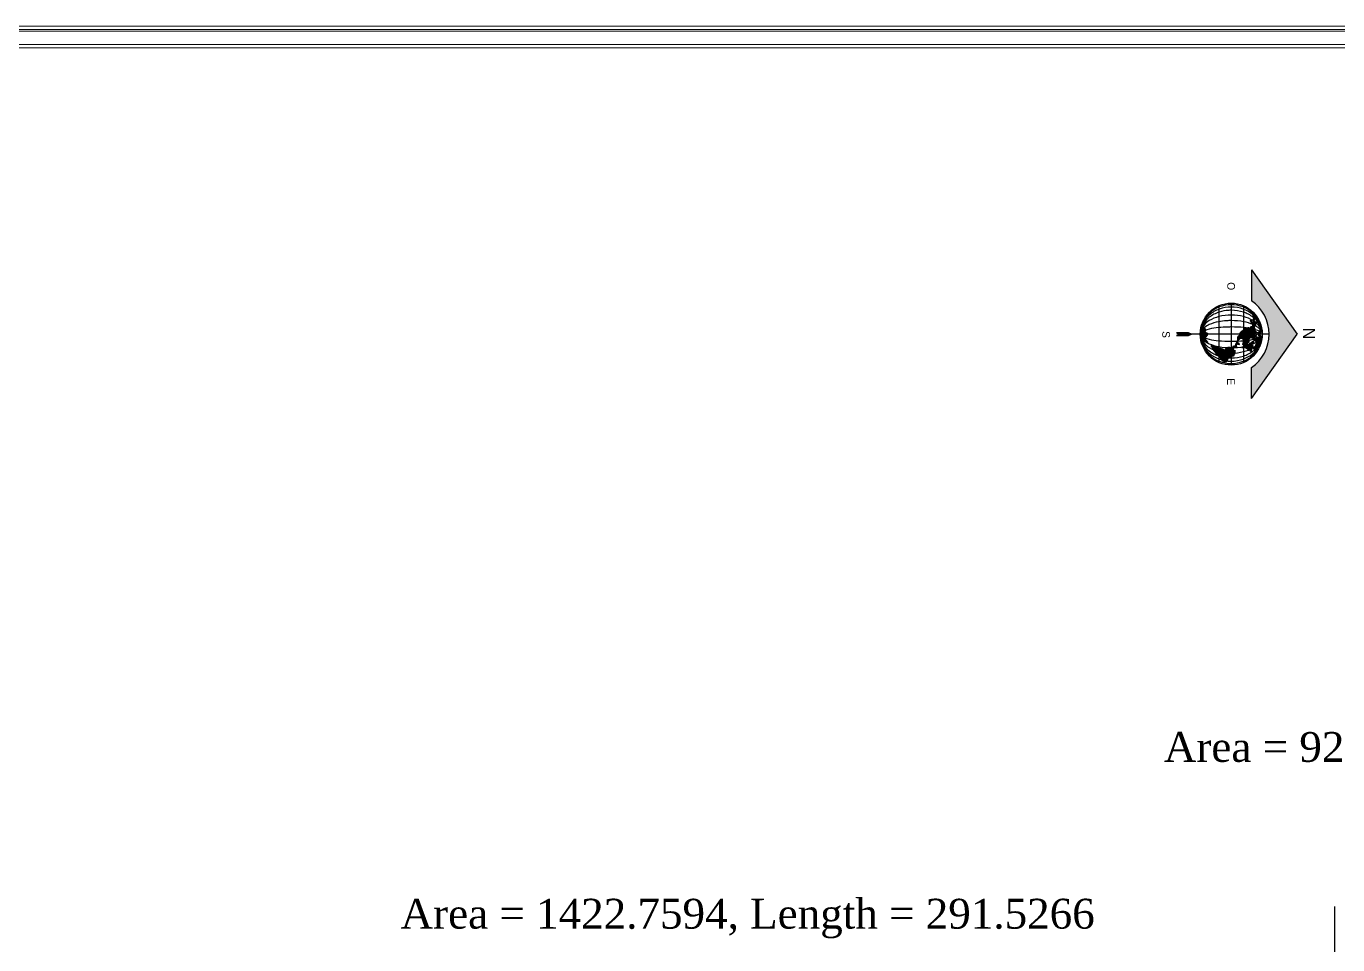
# Model space of a CAD drawing. Header units: inches. Extents: x 0 to 249, y 0 to 82.
# Drawn here: x 47.22 to 86.79, y 54 to 81.71 of the extents above; entities that cross this region are included whole.
import ezdxf
from ezdxf.enums import TextEntityAlignment as Align

# ---------------------------------------------------------------- set-up
doc = ezdxf.new("R2010")
doc.units = ezdxf.units.IN
doc.header["$MEASUREMENT"] = 0
for name, color, linetype, lineweight in [('elevation', 123, 'Continuous', 5), ('site plan', 7, 'Continuous', 5), ('text', 7, 'Continuous', 5), ('wall', 50, 'Continuous', 25)]:
    doc.layers.add(name, color=color, linetype=linetype, lineweight=lineweight)
doc.styles.add('GOTHICE', font='gothice', dxfattribs={"width": 1.5, "height": 5.5})
doc.styles.add('P', font='times.ttf')

# ---------------------------------------------------------------- blocks, each defined once
blk = doc.blocks.new('*X5')
at = {"color": 0}
for p, q in [((362545.75, 2271637.99), (362545.936, 2271638.176)), ((362545.785, 2271637.998), (362545.941, 2271638.154)), ((362546.166, 2271638.141), (362546.194, 2271638.168)), ((362546.179, 2271638.128), (362546.216, 2271638.164)), ((362546.193, 2271638.114), (362546.227, 2271638.149)), ((362546.564, 2271638.114), (362546.604, 2271638.154)), ((362546.567, 2271638.091), (362546.623, 2271638.147)), ((362546.589, 2271638.272), (362546.663, 2271638.346)), ((362546.597, 2271638.253), (362546.646, 2271638.303)), ((362546.604, 2271638.234), (362546.656, 2271638.286)), ((362546.64, 2271638.243), (362546.65, 2271638.254)), ((362546.657, 2271638.313), (362546.667, 2271638.324)), ((362546.661, 2271638.132), (362546.704, 2271638.175)), ((362546.664, 2271638.162), (362546.678, 2271638.175)), ((362546.688, 2271638.265), (362546.76, 2271638.337)), ((362546.688, 2271638.132), (362546.725, 2271638.169)), ((362546.696, 2271638.247), (362546.81, 2271638.361)), ((362546.731, 2271638.255), (362546.837, 2271638.361)), ((362546.774, 2271638.271), (362546.862, 2271638.36)), ((362546.796, 2271638.267), (362546.881, 2271638.352)), ((362546.796, 2271638.161), (362546.817, 2271638.182)), ((362546.808, 2271638.2), (362546.828, 2271638.219)), ((362546.818, 2271638.262), (362546.903, 2271638.348)), ((362546.818, 2271638.182), (362546.865, 2271638.23)), ((362546.823, 2271638.162), (362546.829, 2271638.167)), ((362546.839, 2271638.178), (362546.892, 2271638.23)), ((362546.84, 2271638.258), (362546.922, 2271638.34)), ((362546.864, 2271638.255), (362546.94, 2271638.331)), ((362546.869, 2271638.181), (362546.91, 2271638.221)), ((362546.89, 2271638.255), (362546.962, 2271638.327)), ((362546.89, 2271638.175), (362546.929, 2271638.215)), ((362546.903, 2271638.162), (362546.945, 2271638.204)), ((362546.903, 2271638.136), (362546.955, 2271638.187)), ((362546.913, 2271638.119), (362546.947, 2271638.153)), ((362546.914, 2271638.253), (362546.982, 2271638.32)), ((362546.932, 2271638.244), (362547, 2271638.311)), ((362546.95, 2271638.235), (362547.013, 2271638.298)), ((362546.962, 2271638.221), (362547.03, 2271638.289)), ((362546.979, 2271638.212), (362547.047, 2271638.28)), ((362546.995, 2271638.201), (362547.074, 2271638.279)), ((362547.006, 2271638.185), (362547.116, 2271638.296)), ((362547.019, 2271638.172), (362547.14, 2271638.293)), ((362547.035, 2271638.161), (362547.155, 2271638.281)), ((362547.058, 2271638.157), (362547.171, 2271638.27)), ((362547.078, 2271638.151), (362547.184, 2271638.257)), ((362547.099, 2271638.146), (362547.194, 2271638.241)), ((362547.121, 2271638.141), (362547.211, 2271638.231)), ((362547.14, 2271638.133), (362547.228, 2271638.221)), ((362547.164, 2271638.131), (362547.243, 2271638.21)), ((362547.18, 2271638.12), (362547.266, 2271638.206)), ((362547.199, 2271638.113), (362547.288, 2271638.202)), ((362547.209, 2271638.096), (362547.298, 2271638.185)), ((362547.226, 2271638.087), (362547.302, 2271638.163)), ((362545.724, 2271637.99), (362545.833, 2271638.099)), ((362545.818, 2271638.005), (362545.945, 2271638.132)), ((362545.859, 2271638.019), (362545.957, 2271638.118)), ((362545.88, 2271638.013), (362545.972, 2271638.106)), ((362545.896, 2271638.003), (362545.991, 2271638.099)), ((362545.914, 2271637.995), (362546.011, 2271638.092)), ((362545.95, 2271638.004), (362545.96, 2271638.015)), ((362545.971, 2271638.025), (362546.03, 2271638.085)), ((362545.997, 2271638.025), (362546.049, 2271638.077)), ((362546.021, 2271638.023), (362546.066, 2271638.068)), ((362546.041, 2271638.015), (362546.079, 2271638.054)), ((362546.062, 2271638.01), (362546.084, 2271638.032)), ((362546.075, 2271637.917), (362546.093, 2271637.935)), ((362546.085, 2271637.901), (362546.13, 2271637.946)), ((362546.11, 2271637.899), (362546.33, 2271638.119)), ((362546.134, 2271638.029), (362546.136, 2271638.031)), ((362546.146, 2271638.015), (362546.163, 2271638.032)), ((362546.151, 2271637.993), (362546.186, 2271638.028)), ((362546.154, 2271638.049), (362546.238, 2271638.133)), ((362546.158, 2271637.974), (362546.303, 2271638.119)), ((362546.172, 2271638.04), (362546.25, 2271638.119)), ((362546.187, 2271637.95), (362546.342, 2271638.104)), ((362546.192, 2271638.034), (362546.277, 2271638.119)), ((362546.269, 2271638.005), (362546.344, 2271638.08)), ((362546.293, 2271638.002), (362546.353, 2271638.062)), ((362546.315, 2271637.998), (362546.373, 2271638.056)), ((362546.335, 2271637.992), (362546.402, 2271638.058)), ((362546.347, 2271637.977), (362546.462, 2271638.092)), ((362546.354, 2271637.958), (362546.501, 2271638.104)), ((362546.357, 2271637.934), (362546.522, 2271638.099)), ((362546.366, 2271637.917), (362546.536, 2271638.087)), ((362546.382, 2271637.906), (362546.546, 2271638.07)), ((362546.396, 2271637.814), (362546.419, 2271637.837)), ((362546.4, 2271637.897), (362546.557, 2271638.054)), ((362546.4, 2271637.791), (362546.445, 2271637.837)), ((362546.404, 2271637.715), (362546.807, 2271638.119)), ((362546.404, 2271637.743), (362546.663, 2271638.001)), ((362546.406, 2271637.771), (362546.64, 2271638.005)), ((362546.408, 2271637.879), (362546.569, 2271638.04)), ((362546.41, 2271637.696), (362546.809, 2271638.095)), ((362546.418, 2271637.677), (362546.82, 2271638.079)), ((362546.424, 2271637.656), (362546.844, 2271638.077)), ((362546.424, 2271637.869), (362546.586, 2271638.03)), ((362546.437, 2271637.855), (362546.604, 2271638.022)), ((362546.439, 2271637.645), (362546.869, 2271638.074)), ((362546.446, 2271637.837), (362546.622, 2271638.013)), ((362546.454, 2271637.633), (362546.9, 2271638.079)), ((362546.469, 2271637.622), (362546.932, 2271638.084)), ((362546.487, 2271637.613), (362546.835, 2271637.961)), ((362546.5, 2271637.6), (362546.829, 2271637.929)), ((362546.513, 2271637.586), (362546.83, 2271637.903)), ((362546.527, 2271637.574), (362546.837, 2271637.883)), ((362546.542, 2271637.563), (362546.847, 2271637.867)), ((362546.571, 2271637.565), (362546.864, 2271637.858)), ((362546.588, 2271637.556), (362546.878, 2271637.845)), ((362546.593, 2271638.064), (362546.623, 2271638.094)), ((362546.602, 2271637.543), (362546.896, 2271637.837)), ((362546.607, 2271638.052), (362546.654, 2271638.099)), ((362546.615, 2271637.529), (362546.923, 2271637.837)), ((362546.629, 2271638.047), (362546.681, 2271638.099)), ((362546.63, 2271637.517), (362546.949, 2271637.837)), ((362546.649, 2271637.51), (362546.974, 2271637.835)), ((362546.658, 2271638.05), (362546.689, 2271638.08)), ((362546.662, 2271637.497), (362546.993, 2271637.828)), ((362546.68, 2271637.488), (362547.014, 2271637.822)), ((362546.689, 2271637.47), (362547.032, 2271637.813)), ((362546.693, 2271638.031), (362546.798, 2271638.137)), ((362546.697, 2271637.452), (362547.04, 2271637.795)), ((362546.705, 2271638.07), (362546.716, 2271638.081)), ((362546.712, 2271637.441), (362547.048, 2271637.777)), ((362546.724, 2271637.425), (362547.064, 2271637.766)), ((362546.751, 2271638.116), (362546.78, 2271638.144)), ((362546.906, 2271638.032), (362546.943, 2271638.07)), ((362546.929, 2271637.604), (362547.083, 2271637.758)), ((362546.94, 2271638.119), (362546.963, 2271638.142)), ((362546.955, 2271637.604), (362547.295, 2271637.943)), ((362546.978, 2271638.025), (362546.984, 2271638.031)), ((362546.982, 2271638.002), (362547.015, 2271638.035)), ((362546.982, 2271637.604), (362547.318, 2271637.941)), ((362546.983, 2271638.136), (362546.989, 2271638.142)), ((362546.991, 2271637.985), (362547.04, 2271638.033)), ((362547.001, 2271637.968), (362547.06, 2271638.028)), ((362547.008, 2271637.604), (362547.345, 2271637.941)), ((362547.012, 2271637.952), (362547.073, 2271638.014)), ((362547.023, 2271637.937), (362547.062, 2271637.976)), ((362547.033, 2271637.602), (362547.365, 2271637.935)), ((362547.035, 2271637.922), (362547.079, 2271637.967)), ((362547.044, 2271637.906), (362547.097, 2271637.958)), ((362547.05, 2271637.593), (362547.388, 2271637.931)), ((362547.052, 2271637.887), (362547.112, 2271637.947)), ((362547.066, 2271637.874), (362547.126, 2271637.934)), ((362547.068, 2271637.584), (362547.287, 2271637.803)), ((362547.082, 2271637.863), (362547.14, 2271637.921)), ((362547.086, 2271637.761), (362547.279, 2271637.954)), ((362547.091, 2271637.581), (362547.337, 2271637.827)), ((362547.093, 2271637.848), (362547.229, 2271637.984)), ((362547.099, 2271637.828), (362547.243, 2271637.971)), ((362547.099, 2271637.801), (362547.263, 2271637.965)), ((362547.116, 2271637.579), (362547.137, 2271637.6)), ((362547.143, 2271637.606), (362547.306, 2271637.769)), ((362547.149, 2271637.957), (362547.192, 2271638)), ((362547.159, 2271637.94), (362547.214, 2271637.995)), ((362547.172, 2271637.609), (362547.21, 2271637.647)), ((362547.192, 2271637.602), (362547.223, 2271637.634)), ((362547.211, 2271637.648), (362547.266, 2271637.702)), ((362547.215, 2271637.599), (362547.24, 2271637.624)), ((362547.228, 2271637.585), (362547.257, 2271637.615)), ((362547.228, 2271637.559), (362547.258, 2271637.589)), ((362547.245, 2271638.079), (362547.308, 2271638.142)), ((362547.257, 2271638.065), (362547.308, 2271638.116)), ((362547.266, 2271638.047), (362547.312, 2271638.093)), ((362547.276, 2271638.031), (362547.316, 2271638.071)), ((362547.338, 2271637.801), (362547.364, 2271637.827)), ((362547.361, 2271637.878), (362547.405, 2271637.921)), ((362547.395, 2271637.885), (362547.414, 2271637.904)), ((362546.554, 2271637.548), (362546.57, 2271637.563)), ((362546.563, 2271637.504), (362546.567, 2271637.508)), ((362546.564, 2271637.531), (362546.574, 2271637.542)), ((362546.572, 2271637.513), (362546.584, 2271637.525)), ((362546.583, 2271637.497), (362546.6, 2271637.514)), ((362546.599, 2271637.487), (362546.611, 2271637.498)), ((362546.615, 2271637.476), (362546.626, 2271637.487)), ((362546.628, 2271637.462), (362546.633, 2271637.467)), ((362546.732, 2271637.407), (362546.862, 2271637.537)), ((362546.745, 2271637.394), (362546.862, 2271637.511)), ((362546.76, 2271637.383), (362546.857, 2271637.479)), ((362546.777, 2271637.373), (362546.863, 2271637.459)), ((362546.796, 2271637.365), (362546.874, 2271637.443)), ((362546.818, 2271637.361), (362546.887, 2271637.43)), ((362546.84, 2271637.357), (362546.901, 2271637.417)), ((362546.867, 2271637.357), (362546.914, 2271637.404)), ((362546.895, 2271637.359), (362546.93, 2271637.393)), ((362546.92, 2271637.357), (362546.944, 2271637.38)), ((362546.943, 2271637.354), (362546.962, 2271637.372)), ((362546.965, 2271637.348), (362546.98, 2271637.363)), ((362546.983, 2271637.34), (362546.995, 2271637.352)), ((362547.001, 2271637.332), (362547.012, 2271637.343)), ((362547.018, 2271637.322), (362547.033, 2271637.337)), ((362547.036, 2271637.314), (362547.121, 2271637.398)), ((362547.05, 2271637.354), (362547.117, 2271637.421)), ((362547.053, 2271637.304), (362547.118, 2271637.369)), ((362547.056, 2271637.386), (362547.075, 2271637.405)), ((362547.066, 2271637.291), (362547.099, 2271637.324)), ((362547.083, 2271637.281), (362547.108, 2271637.306)), ((362547.103, 2271637.275), (362547.125, 2271637.296)), ((362547.125, 2271637.403), (362547.134, 2271637.411)), ((362547.127, 2271637.273), (362547.152, 2271637.297)), ((362547.147, 2271637.266), (362547.179, 2271637.297)), ((362547.166, 2271637.258), (362547.209, 2271637.301)), ((362547.181, 2271637.247), (362547.207, 2271637.272)), ((362547.182, 2271637.194), (362547.197, 2271637.209)), ((362547.186, 2271637.225), (362547.203, 2271637.242)), ((362547.189, 2271637.175), (362547.203, 2271637.189)), ((362547.192, 2271637.31), (362547.196, 2271637.315)), ((362547.206, 2271637.166), (362547.219, 2271637.178)), ((362547.224, 2271637.156), (362547.244, 2271637.177)), ((362547.23, 2271637.004), (362547.405, 2271637.178)), ((362547.232, 2271636.952), (362547.435, 2271637.155)), ((362547.234, 2271636.981), (362547.414, 2271637.162)), ((362547.237, 2271637.541), (362547.253, 2271637.557)), ((362547.24, 2271636.934), (362547.524, 2271637.218)), ((362547.244, 2271637.15), (362547.267, 2271637.174)), ((362547.253, 2271636.921), (362547.544, 2271637.212)), ((362547.264, 2271636.905), (362547.564, 2271637.205)), ((362547.267, 2271637.147), (362547.292, 2271637.172)), ((362547.275, 2271636.89), (362547.584, 2271637.199)), ((362547.286, 2271637.139), (362547.318, 2271637.171)), ((362547.288, 2271636.876), (362547.597, 2271637.186)), ((362547.297, 2271636.674), (362547.67, 2271637.046)), ((362547.301, 2271636.863), (362547.612, 2271637.174)), ((362547.308, 2271636.711), (362547.663, 2271637.066)), ((362547.317, 2271636.852), (362547.614, 2271637.15)), ((362547.324, 2271637.151), (362547.347, 2271637.174)), ((362547.331, 2271636.76), (362547.65, 2271637.079)), ((362547.334, 2271637.134), (362547.401, 2271637.202)), ((362547.334, 2271636.842), (362547.618, 2271637.126)), ((362547.344, 2271636.8), (362547.637, 2271637.093)), ((362547.346, 2271636.828), (362547.626, 2271637.109)), ((362547.368, 2271637.221), (362547.393, 2271637.247)), ((362547.377, 2271637.204), (362547.41, 2271637.237)), ((362547.429, 2271637.203), (362547.459, 2271637.233)), ((362547.441, 2271637.188), (362547.483, 2271637.23)), ((362547.441, 2271637.162), (362547.504, 2271637.225)), ((362547.139, 2271636.25), (362547.8, 2271636.911)), ((362547.148, 2271636.286), (362547.779, 2271636.917)), ((362547.154, 2271636.238), (362547.819, 2271636.904)), ((362547.174, 2271636.232), (362547.839, 2271636.897)), ((362547.186, 2271636.35), (362547.757, 2271636.921)), ((362547.221, 2271636.411), (362547.739, 2271636.929)), ((362547.23, 2271636.261), (362547.852, 2271636.884)), ((362547.233, 2271636.503), (362547.68, 2271636.95)), ((362547.235, 2271636.479), (362547.697, 2271636.94)), ((362547.237, 2271636.454), (362547.719, 2271636.936)), ((362547.268, 2271636.564), (362547.671, 2271636.967)), ((362547.28, 2271636.603), (362547.674, 2271636.997)), ((362547.284, 2271636.633), (362547.673, 2271637.023)), ((362547.296, 2271636.301), (362547.859, 2271636.864)), ((362547.358, 2271636.336), (362547.862, 2271636.84)), ((362547.485, 2271636.437), (362547.86, 2271636.812)), ((362547.561, 2271636.487), (362547.617, 2271636.543)), ((362547.738, 2271636.664), (362547.844, 2271636.77)), ((362546.102, 2271635.929), (362546.168, 2271635.995)), ((362546.11, 2271635.91), (362546.193, 2271635.993)), ((362546.113, 2271635.887), (362546.211, 2271635.985)), ((362546.131, 2271635.878), (362546.225, 2271635.972)), ((362546.149, 2271635.87), (362546.243, 2271635.964)), ((362546.168, 2271635.862), (362546.265, 2271635.96)), ((362546.187, 2271635.855), (362546.277, 2271635.945)), ((362546.206, 2271635.847), (362546.292, 2271635.934)), ((362546.225, 2271635.84), (362546.308, 2271635.922)), ((362546.245, 2271635.833), (362546.325, 2271635.913)), ((362546.405, 2271635.94), (362546.438, 2271635.973)), ((362546.412, 2271635.788), (362546.699, 2271636.075)), ((362546.422, 2271635.931), (362546.467, 2271635.975)), ((362546.434, 2271635.783), (362546.718, 2271636.068)), ((362546.441, 2271635.923), (362546.516, 2271635.998)), ((362546.456, 2271635.779), (362546.733, 2271636.056)), ((362546.459, 2271635.915), (362546.538, 2271635.994)), ((362546.472, 2271635.902), (362546.551, 2271635.981)), ((362546.475, 2271635.877), (362546.573, 2271635.976)), ((362546.479, 2271635.776), (362546.749, 2271636.045)), ((362546.502, 2271635.772), (362546.766, 2271636.036)), ((362546.526, 2271635.77), (362546.78, 2271636.024)), ((362546.55, 2271635.767), (362546.787, 2271636.004)), ((362546.574, 2271635.765), (362546.798, 2271635.989)), ((362546.599, 2271635.763), (362546.816, 2271635.98)), ((362546.625, 2271635.762), (362546.834, 2271635.972)), ((362546.631, 2271636.033), (362546.676, 2271636.078)), ((362546.64, 2271636.07), (362546.642, 2271636.072)), ((362546.65, 2271635.761), (362546.861, 2271635.972)), ((362546.677, 2271635.761), (362546.89, 2271635.975)), ((362546.704, 2271635.761), (362547.019, 2271636.077)), ((362546.731, 2271635.762), (362546.926, 2271635.957)), ((362546.759, 2271635.764), (362546.929, 2271635.934)), ((362546.788, 2271635.766), (362546.937, 2271635.916)), ((362546.878, 2271635.777), (362547.022, 2271635.921)), ((362546.91, 2271635.782), (362547.051, 2271635.923)), ((362546.943, 2271635.789), (362547.092, 2271635.938)), ((362546.977, 2271635.796), (362547.096, 2271635.915)), ((362547.028, 2271636.059), (362547.047, 2271636.079)), ((362547.065, 2271635.937), (362547.094, 2271635.967)), ((362547.18, 2271636.371), (362547.208, 2271636.399)), ((362546.095, 2271635.895), (362546.107, 2271635.907)), ((362546.265, 2271635.826), (362546.344, 2271635.906)), ((362546.285, 2271635.82), (362546.36, 2271635.895)), ((362546.305, 2271635.814), (362546.373, 2271635.882)), ((362546.326, 2271635.808), (362546.388, 2271635.87)), ((362546.347, 2271635.803), (362546.403, 2271635.858)), ((362546.368, 2271635.797), (362546.423, 2271635.852)), ((362546.39, 2271635.792), (362546.452, 2271635.854)), ((362546.817, 2271635.769), (362546.956, 2271635.908)), ((362546.847, 2271635.772), (362546.983, 2271635.908)), ((362547.012, 2271635.805), (362547.106, 2271635.899)), ((362547.049, 2271635.815), (362547.116, 2271635.882)), ((362547.088, 2271635.827), (362547.128, 2271635.868))]:
    blk.add_line(p, q, dxfattribs=at)

msp = doc.modelspace()

# ---------------------------------------------------------------- hatches: boundary and pattern name
msp.add_hatch(color=9).paths.add_polyline_path([(85.561, 72.421), (84.183, 74.365), (84.183, 73.428, -0.530445), (84.183, 71.414), (84.183, 70.478)])
at = {"layer": 'site plan'}
h = msp.add_hatch(dxfattribs=at)
h.set_pattern_fill('ANSI31', color=1, scale=0.1)
h.set_pattern_definition([(45, (-2537.00234, -458.51728), (-0.224506403, 0.224506403), [])])
h.paths.add_polyline_path([(28.937, 58.811), (28.937, 59.411), (26.887, 59.411), (26.887, 50.491), (31.137, 50.491), (31.137, 46.761), (36.687, 46.761), (36.687, 52.011), (38.337, 52.011), (38.337, 60.561), (31.137, 60.561), (31.137, 58.811)], flags=17)
h.paths.add_polyline_path([(34.912, 28.011), (34.912, 27.406), (36.912, 27.406), (36.912, 28.011), (38.687, 28.011), (38.687, 34.461), (36.687, 34.461), (36.687, 35.011), (25.137, 35.011), (25.137, 28.011), (26.912, 28.011), (26.912, 27.406), (28.912, 27.406), (28.912, 28.011), (30.912, 28.011), (30.912, 27.406), (32.912, 27.406), (32.912, 28.011)], flags=17)
h.paths.add_polyline_path([(68.887, 27.406), (66.912, 27.406), (66.912, 28.011), (64.912, 28.011), (64.912, 27.406), (62.912, 27.406), (62.912, 28.011), (60.912, 28.011), (60.912, 27.915), (60.697, 27.836), (60.387, 27.725), (60.03, 27.604), (59.564, 27.454), (59.137, 27.325), (58.687, 27.197), (58.534, 27.156), (58.072, 27.037), (57.48, 26.899), (56.907, 26.778), (56.22, 26.652), (55.723, 26.573), (55.187, 26.498), (54.217, 26.392), (53.692, 26.35), (53.107, 26.316), (53.107, 35.011), (58.687, 35.011), (58.687, 34.511), (65.087, 34.511), (65.087, 35.011), (68.887, 35.011)])
h.paths.add_polyline_path([(70.912, 28.011), (69.087, 28.011), (69.087, 35.011), (80.747, 35.011), (80.747, 28.011), (76.912, 28.011), (76.912, 27.406), (74.912, 27.406), (74.912, 28.011), (72.912, 28.011), (72.912, 27.406), (70.912, 27.406)])
h.paths.add_polyline_path([(61.812, 40.355), (61.353, 40.303), (60.962, 40.2), (60.601, 40.052), (60.289, 39.874), (59.983, 39.644), (59.818, 39.48), (59.195, 38.587), (59.044, 38.158), (58.985, 37.889), (58.942, 37.386), (58.942, 37.371), (52.912, 37.371), (52.912, 44.811), (51.517, 44.811), (51.517, 53.361), (58.687, 53.361), (58.687, 51.591), (60.887, 51.591), (60.887, 52.191), (61.812, 52.191)])
h.paths.add_polyline_path([(104.912, 32.461), (104.912, 28.011), (104.687, 28.011), (104.685, 21.212), (99.139, 22.798), (99.135, 23.386), (92.685, 23.374), (92.685, 22.798), (87.137, 21.211), (87.137, 28.011), (86.912, 28.011), (86.912, 28.686), (86.912, 32.461), (92.862, 32.461), (93.279, 32.119), (93.709, 31.847), (94.089, 31.661), (94.552, 31.494), (95.132, 31.364), (95.971, 31.364), (96.732, 31.364), (97.243, 31.474), (97.648, 31.609), (98.084, 31.809), (98.554, 32.098), (99.002, 32.461)])
h.paths.add_polyline_path([(62.937, 51.591), (65.137, 51.591), (65.137, 53.361), (72.307, 53.361), (72.307, 44.811), (70.912, 44.811), (70.912, 37.371), (64.882, 37.371), (64.774, 38.18), (64.629, 38.587), (64.012, 39.486), (63.421, 39.944), (62.904, 40.186), (62.329, 40.328), (62.2, 40.342), (62.099, 40.35), (62.012, 40.355), (62.012, 52.191), (62.937, 52.191)])
edge = h.paths.add_edge_path()
edge.add_line((21.167, 46.761), (24.687, 46.761))
edge.add_line((24.687, 46.761), (24.687, 50.491))
edge.add_line((24.687, 50.491), (26.687, 50.491))
edge.add_line((26.687, 50.491), (26.687, 58.811))
edge.add_line((26.687, 58.811), (24.687, 58.811))
edge.add_line((24.687, 58.811), (24.687, 60.561))
edge.add_line((24.687, 60.561), (17.137, 60.561))
edge.add_line((17.137, 60.561), (17.137, 59.261))
edge.add_line((17.137, 59.261), (17.487, 59.261))
edge.add_line((17.487, 59.261), (17.487, 52.011))
edge.add_line((17.487, 52.011), (18.684, 52.011))
edge.add_line((18.684, 52.011), (19.148, 51.509))
edge.add_line((19.148, 51.509), (19.405, 51.193))
edge.add_line((19.405, 51.193), (19.639, 50.876))
edge.add_line((19.639, 50.876), (19.869, 50.532))
edge.add_line((19.869, 50.532), (20.131, 50.089))
edge.add_line((20.131, 50.089), (20.424, 49.511))
edge.add_line((20.424, 49.511), (20.546, 49.232))
edge.add_line((20.546, 49.232), (20.745, 48.707))
edge.add_line((20.745, 48.707), (20.848, 48.387))
edge.add_line((20.848, 48.387), (20.955, 47.996))
edge.add_line((20.955, 47.996), (21.099, 47.283))
edge.add_line((21.099, 47.283), (21.169, 46.761))
edge.add_line((24.628, 34.761), (24.937, 34.761))
edge.add_line((24.937, 34.761), (24.937, 26.211))
edge.add_line((24.937, 26.211), (17.517, 26.211))
edge.add_line((17.517, 26.211), (17.517, 34.761))
edge.add_line((17.517, 34.761), (18.704, 34.761))
edge.add_line((18.704, 34.761), (19.315, 35.466))
edge.add_line((19.315, 35.466), (19.636, 35.893))
edge.add_line((19.636, 35.893), (20.016, 36.481))
edge.add_line((20.016, 36.481), (20.48, 37.386))
edge.add_line((20.48, 37.386), (20.732, 38.028))
edge.add_line((20.732, 38.028), (20.935, 38.696))
edge.add_line((20.935, 38.696), (21.076, 39.342))
edge.add_line((21.076, 39.342), (21.167, 40.011))
edge.add_line((21.167, 40.011), (24.937, 40.011))
edge.add_line((24.937, 40.011), (24.935, 26.211))
edge.add_line((38.912, 28.011), (38.912, 27.406))
edge.add_line((38.912, 27.406), (40.912, 27.406))
edge.add_line((40.912, 27.406), (40.912, 28.011))
edge.add_line((40.912, 28.011), (42.659, 28.011))
edge.add_line((42.659, 28.011), (44.168, 27.483))
edge.add_line((44.168, 27.483), (44.687, 27.325))
edge.add_line((44.687, 27.325), (44.687, 28.011))
edge.add_line((44.687, 28.011), (45.137, 28.011))
edge.add_line((45.137, 28.011), (45.142, 27.196))
edge.add_line((45.142, 27.196), (45.294, 27.155))
edge.add_line((45.294, 27.155), (45.485, 27.105))
edge.add_line((45.485, 27.105), (45.835, 27.017))
edge.add_line((45.835, 27.017), (46.186, 26.934))
edge.add_line((46.186, 26.934), (46.613, 26.841))
edge.add_line((46.613, 26.841), (46.92, 26.778))
edge.add_line((46.92, 26.778), (47.183, 26.727))
edge.add_line((47.183, 26.727), (47.605, 26.653))
edge.add_line((47.605, 26.653), (48.351, 26.536))
edge.add_line((48.351, 26.536), (48.937, 26.461))
edge.add_line((48.937, 26.461), (49.712, 26.383))
edge.add_line((49.712, 26.383), (50.276, 26.341))
edge.add_line((50.276, 26.341), (50.816, 26.312))
edge.add_line((50.816, 26.312), (51.794, 26.289))
edge.add_line((51.794, 26.289), (52.321, 26.292))
edge.add_line((52.321, 26.292), (52.907, 26.308))
edge.add_line((52.907, 26.308), (52.907, 35.011))
edge.add_line((52.907, 35.011), (38.887, 35.011))
edge.add_line((38.887, 35.011), (38.887, 28.011))
edge.add_line((38.887, 28.011), (39.137, 28.011))

# ---------------------------------------------------------------- linework, layer by layer
for p, q in [((84.183, 74.365), (85.561, 72.421)), ((84.183, 74.365), (84.183, 73.428)), ((84.183, 70.478), (85.561, 72.421)), ((84.183, 70.478), (84.183, 71.414))]:
    msp.add_line(p, q)
at = {"color": 8}
for p, q in [((83.201, 73.279), (83.201, 71.564)), ((83.574, 73.356), (83.574, 71.486)), ((83.946, 73.279), (83.946, 71.564)), ((82.286, 72.45), (81.972, 72.45)), ((81.972, 72.45), (82.03, 72.421)), ((82.03, 72.421), (81.972, 72.392)), ((81.995, 72.438), (82.309, 72.438)), ((81.996, 72.404), (82.309, 72.404)), ((82.019, 72.427), (82.333, 72.427)), ((82.019, 72.415), (82.332, 72.415)), ((82.344, 72.421), (82.286, 72.45)), ((82.286, 72.392), (82.344, 72.421)), ((84.508, 72.421), (82.639, 72.421)), ((82.716, 72.793), (82.716, 72.049)), ((84.431, 72.793), (84.431, 72.049)), ((81.972, 72.392), (82.286, 72.392))]:
    msp.add_line(p, q, dxfattribs=at)
at = {"color": 9}
for p, q in [((82.639, 72.421), (82.371, 72.421)), ((84.717, 72.421), (84.508, 72.421))]:
    msp.add_line(p, q, dxfattribs=at)
at = {"color": 8}
for points in [[(84.498, 72.559, 0.157498), (84.235, 72.998, 0.092884), (83.937, 73.173, 0.086852), (83.574, 73.236, 0.086852), (83.21, 73.173, 0.092884), (82.912, 72.998, 0.157498), (82.649, 72.559, 0.111345)], [(84.497, 72.569, 0.157071), (84.235, 73.048, 0.096461), (83.934, 73.24, 0.093883), (83.574, 73.308, 0.093883), (83.213, 73.24, 0.096461), (82.912, 73.048, 0.157071), (82.65, 72.569, 0.103279)], [(83.43, 72.824, 0.027874), (83.193, 72.795, 0.058174), (82.912, 72.709, 0.129541), (82.642, 72.495, 0.192293)], [(84.503, 72.523, 0.149714), (84.235, 72.828, 0.075661), (83.947, 72.95, 0.062478), (83.574, 72.997, 0.062478), (83.2, 72.95, 0.075661), (82.912, 72.828, 0.149714), (82.644, 72.523, 0.149203)], [(83.498, 73.138, 0.061688), (83.206, 73.083, 0.087029), (82.912, 72.93, 0.156441), (82.647, 72.546, 0.12412)], [(84.505, 72.495, 0.129541), (84.235, 72.709, 0.058174), (83.954, 72.795, 0.044687), (83.574, 72.829, 0.016792), (83.43, 72.824, 0.058174)], [(84.5, 72.546, 0.156441), (84.235, 72.93, 0.087029), (83.941, 73.083, 0.077267), (83.574, 73.14, 0.015506), (83.498, 73.138, 0.087029)], [(83.464, 72.635, 0.017036), (83.188, 72.619, 0.032887), (82.912, 72.574, 0.081686), (82.64, 72.462, 0.272053)], [(84.507, 72.462, 0.081686), (84.235, 72.574, 0.032887), (83.959, 72.619, 0.023829), (83.574, 72.637, 0.00679), (83.464, 72.635, 0.032887)], [(82.64, 72.381, 0.081686), (82.912, 72.269, 0.032887), (83.188, 72.224, 0.023829), (83.574, 72.205, 0.023829), (83.959, 72.224, 0.032887), (84.235, 72.269, 0.081686), (84.507, 72.381, 0.272053)], [(82.642, 72.347, 0.129541), (82.912, 72.133, 0.058174), (83.193, 72.048, 0.044687), (83.574, 72.014, 0.044687), (83.954, 72.048, 0.058174), (84.235, 72.133, 0.129541), (84.505, 72.347, 0.192293)], [(82.644, 72.319, 0.149714), (82.912, 72.014, 0.075661), (83.2, 71.893, 0.062478), (83.574, 71.846, 0.062478), (83.947, 71.893, 0.075661), (84.235, 72.014, 0.149714), (84.503, 72.319, 0.149203)], [(82.647, 72.297, 0.156441), (82.912, 71.913, 0.087029), (83.206, 71.759, 0.077267), (83.574, 71.702, 0.077267), (83.941, 71.759, 0.087029), (84.235, 71.913, 0.156441), (84.5, 72.297, 0.12412)], [(82.649, 72.283, 0.157498), (82.912, 71.845, 0.092884), (83.21, 71.67, 0.086852), (83.574, 71.606, 0.086852), (83.937, 71.67, 0.092884), (84.235, 71.845, 0.157498), (84.498, 72.283, 0.111345)], [(82.65, 72.274, 0.157071), (82.912, 71.794, 0.096461), (83.213, 71.603, 0.093883), (83.574, 71.534, 0.093883), (83.934, 71.603, 0.096461), (84.235, 71.794, 0.157071), (84.497, 72.274, 0.103279)]]:
    msp.add_lwpolyline(points, format="xyb", dxfattribs=at)
at = {"color": 8, "flags": 128}
msp.add_lwpolyline([(82.709, 72.092), (82.711, 72.096), (82.719, 72.106), (82.724, 72.11), (82.728, 72.11), (82.734, 72.114), (82.74, 72.119), (82.744, 72.123), (82.748, 72.123), (82.75, 72.123), (82.757, 72.125), (82.771, 72.127), (82.777, 72.125), (82.785, 72.123), (82.777, 72.143), (82.771, 72.147), (82.757, 72.145), (82.754, 72.154), (82.752, 72.176), (82.752, 72.183), (82.75, 72.187), (82.748, 72.193), (82.746, 72.197), (82.742, 72.205), (82.742, 72.218), (82.744, 72.232), (82.755, 72.241), (82.765, 72.241), (82.775, 72.243), (82.785, 72.243), (82.8, 72.236), (82.806, 72.23), (82.808, 72.226), (82.814, 72.22), (82.816, 72.216), (82.817, 72.216), (82.821, 72.212), (82.827, 72.21), (82.837, 72.203), (82.845, 72.187), (82.848, 72.179), (82.85, 72.166), (82.85, 72.16), (82.85, 72.156), (82.86, 72.145), (82.862, 72.15), (82.864, 72.16), (82.862, 72.181), (82.862, 72.185), (82.858, 72.187), (82.85, 72.199), (82.833, 72.216), (82.825, 72.222), (82.816, 72.236), (82.808, 72.245), (82.798, 72.249), (82.79, 72.261), (82.786, 72.305), (82.8, 72.335), (82.806, 72.338), (82.812, 72.342), (82.819, 72.344), (82.827, 72.348), (82.831, 72.352), (82.839, 72.367), (82.848, 72.381), (82.854, 72.389), (82.86, 72.395), (82.862, 72.414), (82.864, 72.416), (82.858, 72.445), (82.847, 72.451), (82.829, 72.453), (82.816, 72.457), (82.806, 72.462), (82.796, 72.472), (82.79, 72.49), (82.792, 72.507), (82.796, 72.511), (82.802, 72.513), (82.806, 72.53), (82.808, 72.54), (82.808, 72.546), (82.8, 72.554), (82.79, 72.565), (82.788, 72.596), (82.781, 72.608), (82.777, 72.618), (82.773, 72.619), (82.769, 72.616), (82.765, 72.614), (82.765, 72.612), (82.763, 72.608), (82.761, 72.606), (82.746, 72.571), (82.74, 72.565), (82.728, 72.561), (82.711, 72.565), (82.705, 72.569), (82.703, 72.6), (82.703, 72.612), (82.707, 72.614), (82.715, 72.623), (82.724, 72.635), (82.728, 72.639), (82.734, 72.645), (82.742, 72.656), (82.746, 72.668), (82.752, 72.68), (82.757, 72.687), (82.765, 72.699), (82.775, 72.709), (82.779, 72.711), (82.786, 72.72), (82.783, 72.724), (82.781, 72.732), (82.794, 72.747), (82.8, 72.753), (82.802, 72.757), (82.804, 72.769), (82.804, 72.78), (82.798, 72.794), (82.785, 72.811), (82.765, 72.831), (82.754, 72.825), (82.748, 72.821), (82.742, 72.821), (82.742, 72.825), (82.737, 72.839, 0.204658), (82.693, 72.106), (82.701, 72.098), (82.703, 72.094)], format="xyb", close=True, dxfattribs=at)
msp.add_lwpolyline([(83.929, 72.534), (83.936, 72.541), (83.95, 72.555), (83.957, 72.569), (83.968, 72.583), (83.975, 72.59), (83.982, 72.601), (83.989, 72.601), (83.999, 72.605), (84.006, 72.608), (84.006, 72.608), (84.017, 72.612), (84.027, 72.615), (84.034, 72.615), (84.045, 72.612), (84.062, 72.612), (84.083, 72.619), (84.09, 72.619), (84.097, 72.619), (84.104, 72.612), (84.108, 72.605), (84.108, 72.59), (84.108, 72.587), (84.108, 72.583), (84.111, 72.583), (84.118, 72.587), (84.122, 72.59), (84.129, 72.594), (84.132, 72.605), (84.139, 72.612), (84.141, 72.615), (84.143, 72.612), (84.15, 72.615), (84.153, 72.622), (84.157, 72.629), (84.164, 72.64), (84.175, 72.647), (84.185, 72.647), (84.203, 72.65), (84.213, 72.657), (84.22, 72.664), (84.22, 72.668), (84.22, 72.668), (84.227, 72.703), (84.227, 72.717), (84.22, 72.731), (84.206, 72.748), (84.189, 72.766), (84.171, 72.787), (84.16, 72.804), (84.153, 72.808), (84.15, 72.836), (84.164, 72.846), (84.175, 72.839), (84.182, 72.825), (84.189, 72.79), (84.196, 72.787), (84.206, 72.787), (84.224, 72.794), (84.224, 72.794), (84.231, 72.794), (84.238, 72.797), (84.245, 72.804), (84.248, 72.797), (84.241, 72.752), (84.245, 72.755), (84.255, 72.787), (84.266, 72.797), (84.29, 72.773), (84.297, 72.755), (84.329, 72.787), (84.343, 72.773), (84.343, 72.759), (84.339, 72.745), (84.329, 72.738), (84.308, 72.724), (84.308, 72.717), (84.308, 72.706), (84.308, 72.692), (84.308, 72.685), (84.308, 72.668), (84.308, 72.664), (84.297, 72.657), (84.287, 72.657), (84.269, 72.654), (84.262, 72.633), (84.266, 72.608), (84.283, 72.594), (84.29, 72.566), (84.297, 72.548), (84.297, 72.534), (84.287, 72.52), (84.269, 72.51), (84.259, 72.503), (84.248, 72.492), (84.238, 72.468), (84.234, 72.464), (84.234, 72.461), (84.227, 72.447), (84.224, 72.426), (84.224, 72.412), (84.234, 72.412), (84.259, 72.405), (84.28, 72.398), (84.28, 72.394), (84.283, 72.387), (84.29, 72.377), (84.308, 72.366), (84.318, 72.359), (84.325, 72.349), (84.329, 72.338), (84.308, 72.328), (84.294, 72.328), (84.28, 72.321), (84.276, 72.286), (84.276, 72.275), (84.28, 72.261), (84.283, 72.247), (84.283, 72.236), (84.269, 72.229), (84.262, 72.236), (84.255, 72.243), (84.248, 72.254), (84.245, 72.261), (84.238, 72.271), (84.234, 72.282), (84.227, 72.289), (84.22, 72.293), (84.213, 72.3), (84.206, 72.303), (84.192, 72.31), (84.182, 72.31), (84.168, 72.314), (84.146, 72.31), (84.129, 72.3), (84.122, 72.286), (84.111, 72.275), (84.108, 72.268), (84.108, 72.243), (84.108, 72.222), (84.108, 72.212), (84.101, 72.194), (84.094, 72.17), (84.062, 72.156), (84.052, 72.131), (84.08, 72.121), (84.094, 72.121), (84.101, 72.121), (84.108, 72.121), (84.125, 72.131), (84.139, 72.152), (84.164, 72.163), (84.182, 72.177), (84.206, 72.194), (84.227, 72.205), (84.238, 72.208), (84.245, 72.205), (84.248, 72.191), (84.248, 72.166), (84.241, 72.142), (84.231, 72.138), (84.21, 72.152), (84.189, 72.114), (84.178, 72.107), (84.175, 72.096), (84.157, 72.086), (84.16, 72.082), (84.175, 72.079), (84.185, 72.079), (84.203, 72.093), (84.21, 72.086), (84.217, 72.075), (84.22, 72.068), (84.224, 72.065), (84.224, 72.061), (84.224, 72.061), (84.224, 72.054), (84.22, 72.04), (84.213, 72.03), (84.203, 72.019), (84.203, 72.012), (84.192, 71.995), (84.185, 71.991), (84.185, 71.988), (84.182, 71.977), (84.182, 71.956), (84.182, 71.949), (84.182, 71.945), (84.182, 71.945), (84.178, 71.938), (84.175, 71.914), (84.171, 71.907), (84.153, 71.896), (84.143, 71.903), (84.139, 71.931), (84.132, 71.942), (84.129, 71.952), (84.122, 71.959), (84.115, 71.97), (84.104, 71.984), (84.087, 71.998), (84.083, 71.998), (84.083, 71.991), (84.087, 71.977), (84.094, 71.97), (84.097, 71.963), (84.101, 71.959), (84.101, 71.956), (84.101, 71.935), (84.101, 71.928), (84.097, 71.924), (84.09, 71.935), (84.083, 71.949), (84.08, 71.963), (84.069, 71.97), (84.055, 71.977), (84.041, 71.984), (84.034, 71.988), (84.034, 71.988), (84.031, 71.988), (84.02, 71.998), (84.01, 72.005), (84.003, 72.009), (83.999, 72.009), (83.996, 72.009), (83.996, 72.009), (83.989, 72.009), (83.985, 72.016), (83.971, 72.026), (83.971, 72.037), (83.975, 72.044), (83.957, 72.026), (83.957, 72.016), (83.954, 72.012), (83.95, 72.009), (83.94, 72.009), (83.919, 72.009), (83.912, 72.012), (83.905, 72.012), (83.898, 72.016), (83.898, 72.016), (83.898, 72.023), (83.901, 72.026), (83.912, 72.03), (83.919, 72.03), (83.926, 72.03), (83.933, 72.03), (83.936, 72.033), (83.94, 72.04), (83.94, 72.047), (83.94, 72.051), (83.94, 72.051), (83.95, 72.079), (83.943, 72.093), (83.936, 72.096), (83.929, 72.1), (83.926, 72.107), (83.926, 72.11), (83.926, 72.114), (83.926, 72.124), (83.929, 72.135), (83.929, 72.149), (83.933, 72.149), (83.933, 72.149), (83.936, 72.159), (83.943, 72.17), (83.943, 72.187), (83.943, 72.219), (83.943, 72.236), (83.943, 72.25), (83.933, 72.264), (83.912, 72.282), (83.898, 72.289), (83.887, 72.289), (83.873, 72.289), (83.859, 72.293), (83.849, 72.293), (83.831, 72.282), (83.824, 72.275), (83.821, 72.271), (83.814, 72.264), (83.803, 72.254), (83.796, 72.243), (83.786, 72.233), (83.775, 72.208), (83.765, 72.194), (83.758, 72.18), (83.754, 72.173), (83.754, 72.17), (83.754, 72.163), (83.758, 72.159), (83.761, 72.156), (83.768, 72.156), (83.772, 72.159), (83.773, 72.16), (83.778, 72.158), (83.778, 72.159), (83.779, 72.158), (83.78, 72.157), (83.781, 72.156), (83.782, 72.153), (83.783, 72.15), (83.785, 72.149), (83.785, 72.149), (83.788, 72.151), (83.792, 72.154), (83.796, 72.155), (83.798, 72.153), (83.8, 72.147), (83.803, 72.138), (83.804, 72.132), (83.804, 72.131), (83.805, 72.13), (83.806, 72.127), (83.808, 72.119), (83.813, 72.117), (83.814, 72.107), (83.807, 72.096), (83.799, 72.094), (83.802, 72.099), (83.801, 72.102), (83.8, 72.105), (83.798, 72.105), (83.795, 72.106), (83.794, 72.106), (83.791, 72.106), (83.789, 72.105), (83.786, 72.105), (83.783, 72.105), (83.781, 72.105), (83.78, 72.105), (83.778, 72.107), (83.776, 72.108), (83.774, 72.109), (83.771, 72.11), (83.769, 72.111), (83.769, 72.111), (83.767, 72.112), (83.763, 72.113), (83.761, 72.113), (83.76, 72.116), (83.758, 72.121), (83.735, 72.121), (83.722, 72.098), (83.722, 72.093), (83.726, 72.089), (83.726, 72.079), (83.726, 72.058), (83.74, 72.054), (83.73, 72.044), (83.726, 72.04), (83.712, 72.044), (83.701, 72.047), (83.687, 72.047), (83.677, 72.051), (83.677, 72.051), (83.677, 72.054), (83.67, 72.054), (83.649, 72.047), (83.645, 72.044), (83.642, 72.037), (83.642, 72.026), (83.642, 72.023), (83.638, 72.009), (83.638, 72.002), (83.638, 71.995), (83.638, 71.995), (83.638, 71.988), (83.635, 71.981), (83.638, 71.952), (83.638, 71.942), (83.642, 71.935), (83.645, 71.931), (83.649, 71.928), (83.652, 71.924), (83.659, 71.924), (83.673, 71.931), (83.68, 71.928), (83.687, 71.921), (83.691, 71.91), (83.687, 71.903), (83.68, 71.9), (83.67, 71.907), (83.666, 71.907), (83.663, 71.907), (83.663, 71.907), (83.663, 71.907), (83.656, 71.907), (83.645, 71.907), (83.628, 71.896), (83.624, 71.886), (83.628, 71.879), (83.649, 71.879), (83.652, 71.879), (83.656, 71.886), (83.663, 71.889), (83.67, 71.882), (83.677, 71.875), (83.68, 71.868), (83.68, 71.861), (83.677, 71.84), (83.67, 71.819), (83.666, 71.809), (83.656, 71.777), (83.645, 71.767), (83.638, 71.76), (83.638, 71.756), (83.635, 71.756), (83.624, 71.756), (83.614, 71.756), (83.6, 71.753), (83.579, 71.739), (83.572, 71.732), (83.561, 71.721), (83.551, 71.718), (83.53, 71.714), (83.526, 71.714), (83.523, 71.714), (83.519, 71.714), (83.505, 71.714), (83.484, 71.718), (83.481, 71.711), (83.474, 71.7), (83.47, 71.683), (83.467, 71.672), (83.463, 71.662), (83.46, 71.658), (83.456, 71.637), (83.449, 71.616), (83.446, 71.605), (83.442, 71.595), (83.439, 71.591), (83.428, 71.584), (83.404, 71.581), (83.386, 71.581), (83.365, 71.588), (83.334, 71.602), (83.309, 71.619), (83.306, 71.623), (83.277, 71.669), (83.27, 71.679), (83.249, 71.707), (83.232, 71.725), (83.221, 71.735), (83.207, 71.746), (83.169, 71.767), (83.162, 71.774), (83.158, 71.784), (83.113, 71.854), (83.109, 71.858), (83.102, 71.868), (83.099, 71.872), (83.092, 71.879), (83.081, 71.889), (83.071, 71.9), (83.064, 71.907), (83.06, 71.914), (83.057, 71.917), (83.053, 71.921), (83.05, 71.928), (83.043, 71.945), (83.039, 71.952), (83.029, 71.97), (83.004, 72.005), (82.99, 72.033), (82.983, 72.051), (82.98, 72.054), (82.971, 72.063), (82.976, 72.082), (82.983, 72.093), (82.99, 72.093), (83.011, 72.086), (83.022, 72.082), (83.029, 72.079), (83.032, 72.075), (83.032, 72.075), (83.039, 72.068), (83.05, 72.061), (83.053, 72.058), (83.064, 72.065), (83.081, 72.061), (83.085, 72.051), (83.095, 72.037), (83.109, 72.03), (83.116, 72.023), (83.123, 72.023), (83.165, 72.026), (83.172, 72.019), (83.181, 72.012), (83.181, 72.012), (83.181, 72.012), (83.181, 72.012), (83.183, 72.012), (83.197, 72.005), (83.207, 72.002), (83.218, 71.998), (83.225, 71.995), (83.228, 71.995), (83.242, 71.991), (83.253, 71.991), (83.267, 71.988), (83.277, 71.984), (83.284, 71.981), (83.295, 71.981), (83.309, 71.974), (83.32, 71.97), (83.33, 71.963), (83.348, 71.956), (83.362, 71.952), (83.379, 71.945), (83.393, 71.945), (83.4, 71.949), (83.407, 71.959), (83.414, 71.974), (83.425, 71.984), (83.435, 71.995), (83.449, 72.005), (83.46, 72.012), (83.463, 72.016), (83.47, 72.023), (83.477, 72.026), (83.481, 72.026), (83.484, 72.03), (83.486, 72.03), (83.49, 72.029), (83.492, 72.028), (83.503, 72.026), (83.511, 72.026), (83.52, 72.029), (83.526, 72.028), (83.542, 72.018), (83.543, 72.015), (83.546, 72.012), (83.55, 72.009), (83.555, 72.005), (83.56, 72), (83.564, 71.996), (83.566, 71.993), (83.57, 71.984), (83.571, 71.976), (83.575, 71.973), (83.583, 71.965), (83.589, 71.961), (83.594, 71.959), (83.602, 71.957), (83.604, 71.956), (83.608, 71.956), (83.612, 71.955), (83.618, 71.956), (83.619, 71.956), (83.622, 71.961), (83.622, 71.963), (83.621, 71.968), (83.619, 71.974), (83.618, 71.976), (83.615, 71.982), (83.614, 71.985), (83.614, 71.993), (83.618, 71.996), (83.62, 71.999), (83.62, 72), (83.619, 72.007), (83.617, 72.011), (83.616, 72.013), (83.619, 72.017), (83.62, 72.018), (83.622, 72.018), (83.626, 72.02), (83.627, 72.024), (83.626, 72.04), (83.627, 72.041), (83.63, 72.043), (83.633, 72.045), (83.633, 72.047), (83.633, 72.052), (83.636, 72.054), (83.638, 72.056), (83.639, 72.058), (83.641, 72.06), (83.642, 72.061), (83.646, 72.064), (83.649, 72.061), (83.652, 72.062), (83.653, 72.062), (83.655, 72.062), (83.661, 72.062), (83.663, 72.062), (83.665, 72.061), (83.668, 72.061), (83.67, 72.06), (83.673, 72.06), (83.676, 72.06), (83.679, 72.061), (83.68, 72.063), (83.682, 72.063), (83.683, 72.062), (83.688, 72.062), (83.689, 72.062), (83.691, 72.063), (83.691, 72.063), (83.694, 72.065), (83.695, 72.066), (83.698, 72.066), (83.698, 72.068), (83.698, 72.075), (83.705, 72.089), (83.708, 72.1), (83.708, 72.11), (83.712, 72.128), (83.719, 72.142), (83.73, 72.152), (83.737, 72.163), (83.74, 72.173), (83.747, 72.184), (83.761, 72.212), (83.765, 72.226), (83.768, 72.24), (83.768, 72.25), (83.772, 72.261), (83.768, 72.268), (83.768, 72.278), (83.768, 72.303), (83.768, 72.31), (83.772, 72.321), (83.775, 72.342), (83.782, 72.352), (83.789, 72.366), (83.8, 72.377), (83.807, 72.384), (83.814, 72.384), (83.817, 72.387), (83.824, 72.394), (83.828, 72.394), (83.828, 72.401), (83.828, 72.408), (83.831, 72.405), (83.835, 72.405), (83.849, 72.412), (83.856, 72.415), (83.859, 72.415), (83.866, 72.422), (83.866, 72.429), (83.87, 72.433), (83.877, 72.44), (83.877, 72.447), (83.88, 72.45), (83.884, 72.457), (83.891, 72.464), (83.898, 72.471), (83.908, 72.478), (83.908, 72.482), (83.912, 72.485), (83.912, 72.489), (83.915, 72.492), (83.915, 72.496), (83.912, 72.496), (83.905, 72.496), (83.901, 72.492), (83.898, 72.492), (83.901, 72.489), (83.894, 72.489), (83.891, 72.489), (83.887, 72.485), (83.887, 72.482), (83.88, 72.475), (83.873, 72.471), (83.87, 72.468), (83.866, 72.464), (83.863, 72.457), (83.856, 72.454), (83.852, 72.454), (83.845, 72.45), (83.842, 72.45), (83.843, 72.456), (83.845, 72.458), (83.846, 72.458), (83.847, 72.459), (83.848, 72.461), (83.849, 72.462), (83.851, 72.463), (83.853, 72.464), (83.855, 72.465), (83.856, 72.468), (83.859, 72.472), (83.86, 72.472), (83.86, 72.474), (83.863, 72.481), (83.863, 72.483), (83.865, 72.484), (83.866, 72.485), (83.87, 72.49), (83.871, 72.491), (83.871, 72.498), (83.874, 72.503), (83.876, 72.503), (83.878, 72.503), (83.878, 72.502), (83.877, 72.5), (83.875, 72.498), (83.874, 72.497), (83.874, 72.495), (83.879, 72.494), (83.88, 72.494), (83.881, 72.496), (83.882, 72.497), (83.886, 72.5), (83.888, 72.5), (83.892, 72.499), (83.894, 72.499), (83.896, 72.5), (83.897, 72.501), (83.898, 72.502), (83.899, 72.503), (83.9, 72.505), (83.905, 72.507), (83.907, 72.508), (83.909, 72.51), (83.91, 72.512), (83.911, 72.514), (83.915, 72.516), (83.917, 72.516), (83.918, 72.522), (83.924, 72.529), (83.925, 72.531), (83.925, 72.532)], close=True, dxfattribs=at)
at = {"color": 8}
msp.add_lwpolyline([(84.217, 73.1), (84.217, 73.071), (84.224, 73.046), (84.224, 73.039), (84.227, 73.029), (84.227, 73.018), (84.234, 73.018), (84.238, 72.994), (84.238, 72.987), (84.231, 72.983), (84.224, 72.969), (84.217, 72.952), (84.231, 72.927), (84.231, 72.927), (84.241, 72.927), (84.241, 72.92), (84.241, 72.906), (84.241, 72.888), (84.231, 72.86), (84.231, 72.85), (84.234, 72.839), (84.252, 72.839), (84.262, 72.843), (84.273, 72.853), (84.28, 72.867), (84.29, 72.895), (84.297, 72.917), (84.308, 72.931), (84.315, 72.938), (84.325, 72.941), (84.332, 72.941), (84.339, 72.938), (84.348, 72.944)], dxfattribs=at)
at = {"color": 9}
msp.add_lwpolyline([(82.371, 72.421), (82.289, 72.462), (81.922, 72.462), (82.003, 72.421), (81.922, 72.38), (82.289, 72.38), (82.371, 72.421)], dxfattribs=at)
at = {"color": 8}
for points in [[(84.479, 72.341), (84.479, 72.301), (84.479, 72.289), (84.473, 72.278), (84.473, 72.266), (84.467, 72.255), (84.467, 72.249), (84.461, 72.243), (84.461, 72.238), (84.456, 72.232), (84.456, 72.22), (84.45, 72.203), (84.444, 72.192), (84.433, 72.18), (84.427, 72.169), (84.421, 72.157), (84.421, 72.123), (84.433, 72.111), (84.433, 72.094), (84.427, 72.088), (84.415, 72.071), (84.404, 72.06), (84.398, 72.054), (84.387, 72.054), (84.387, 72.037), (84.381, 72.031), (84.375, 72.025), (84.37, 72.014), (84.37, 72.008), (84.37, 71.996), (84.37, 71.991), (84.364, 71.985), (84.352, 71.979), (84.341, 71.979), (84.335, 71.973), (84.324, 71.973), (84.318, 71.973), (84.318, 71.973), (84.306, 71.973), (84.295, 71.973), (84.295, 71.973), (84.283, 71.968), (84.266, 71.968), (84.249, 71.979), (84.249, 71.985), (84.243, 71.991), (84.249, 72.002), (84.255, 72.002), (84.278, 72.014), (84.289, 72.042), (84.301, 72.048), (84.306, 72.054), (84.306, 72.06), (84.312, 72.071), (84.318, 72.077), (84.318, 72.077), (84.318, 72.077), (84.318, 72.094), (84.324, 72.105), (84.324, 72.111), (84.335, 72.151), (84.335, 72.163), (84.347, 72.18), (84.352, 72.186), (84.364, 72.192), (84.375, 72.209), (84.381, 72.22), (84.387, 72.22), (84.393, 72.232), (84.398, 72.243), (84.404, 72.255), (84.404, 72.295), (84.415, 72.352), (84.41, 72.37), (84.398, 72.393), (84.398, 72.41), (84.398, 72.421), (84.404, 72.416), (84.415, 72.41), (84.433, 72.398), (84.444, 72.387), (84.45, 72.375)], [(84.312, 72.507), (84.324, 72.493), (84.331, 72.481), (84.333, 72.467), (84.333, 72.458), (84.329, 72.458), (84.319, 72.458), (84.315, 72.463), (84.308, 72.477), (84.294, 72.486), (84.284, 72.491), (84.28, 72.493), (84.28, 72.495), (84.287, 72.498), (84.301, 72.5), (84.305, 72.5)], [(84.445, 72.425), (84.445, 72.439), (84.438, 72.442), (84.434, 72.439), (84.431, 72.435), (84.427, 72.435), (84.424, 72.435), (84.42, 72.437), (84.415, 72.444), (84.41, 72.442), (84.41, 72.439), (84.406, 72.437), (84.399, 72.442), (84.394, 72.449), (84.389, 72.453), (84.387, 72.456), (84.387, 72.456), (84.389, 72.472), (84.389, 72.477), (84.399, 72.477), (84.408, 72.477), (84.417, 72.484), (84.422, 72.481), (84.427, 72.479), (84.431, 72.479), (84.438, 72.477), (84.443, 72.47), (84.452, 72.453), (84.459, 72.449), (84.464, 72.442), (84.469, 72.432), (84.471, 72.43)], [(84.352, 72.341), (84.352, 72.32), (84.357, 72.32), (84.364, 72.327), (84.371, 72.325), (84.378, 72.316), (84.385, 72.295), (84.387, 72.283), (84.387, 72.269), (84.38, 72.255), (84.375, 72.241), (84.371, 72.232), (84.364, 72.227), (84.354, 72.222), (84.35, 72.227), (84.34, 72.239), (84.324, 72.22), (84.324, 72.199), (84.324, 72.192), (84.324, 72.192), (84.319, 72.204), (84.312, 72.218), (84.31, 72.222), (84.308, 72.227), (84.308, 72.227), (84.308, 72.234), (84.308, 72.239), (84.308, 72.246), (84.308, 72.25), (84.308, 72.253), (84.31, 72.257), (84.312, 72.262), (84.326, 72.257), (84.331, 72.257), (84.333, 72.257), (84.338, 72.26), (84.34, 72.262), (84.343, 72.264), (84.345, 72.267), (84.347, 72.269), (84.35, 72.271), (84.35, 72.281), (84.352, 72.285), (84.352, 72.299), (84.347, 72.309), (84.34, 72.313), (84.338, 72.316), (84.336, 72.332), (84.338, 72.337), (84.345, 72.339), (84.352, 72.339)]]:
    msp.add_lwpolyline(points, close=True, dxfattribs=at)
msp.add_circle((83.574, 72.421), 0.935, dxfattribs=at)
msp.add_arc((83.501, 72.421), 1.216, 304.113, 55.887)
at = {"layer": 'elevation', "linetype": 'Continuous', "lineweight": 9}
for points in [[(190.745, 81.709), (0.004, 81.709), (0.004, -0.001), (190.745, -0.001)], [(190.645, 81.609), (0.104, 81.609), (0.104, 0.099), (190.645, 0.099)], [(190.595, 81.559), (0.154, 81.559), (0.154, 0.149), (190.595, 0.149)], [(190.195, 81.159), (0.554, 81.159), (0.554, 0.549), (190.195, 0.549)], [(190.095, 81.059), (0.654, 81.059), (0.654, 0.649), (190.095, 0.649)]]:
    msp.add_lwpolyline(points, close=True, dxfattribs=at)
at = {"layer": 'wall', "color": 0}
msp.add_line((86.687, 55.161), (86.687, 43.161), dxfattribs=at)

# ---------------------------------------------------------------- block references
at = {"color": 8, "xscale": 0.7078822104375035, "yscale": 0.7078822104375035, "zscale": 0.7078822104375035, "rotation": 270}
msp.add_blockref('*X5', (-1607967.905, 256712.763), dxfattribs=at)

# ---------------------------------------------------------------- texts
at = {"style": 'GOTHICE'}
for s, height, p in [('O', 0.232, (83.454, 73.867)), ('S', 0.231, (81.493, 72.41)), ('N', 0.363, (85.741, 72.441)), ('E', 0.232, (83.449, 70.986))]:
    msp.add_text(s, height=height, rotation=270, dxfattribs=at).set_placement(p, align=Align.CENTER)
at = {"layer": 'text', "char_height": 0.9, "width": 21.4284, "attachment_point": 1, "style": 'P'}
for s, insert in [('Area = 921.0340, Length = 197.2034', (81.54, 60.419)), ('Area = 1422.7594, Length = 291.5266', (58.517, 55.39))]:
    msp.add_mtext(s, dxfattribs=dict(at, insert=insert))

doc.saveas('drawing.dxf')
